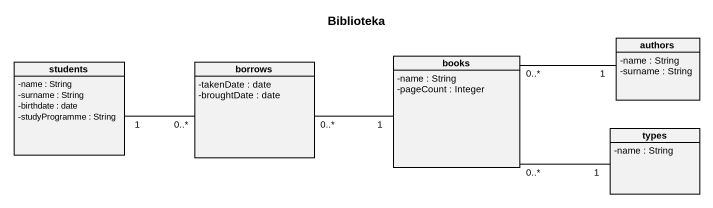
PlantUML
@startuml
title Biblioteka
hide circle
hide empty members
skinparam classAttributeIconSize 0
class authors {
  -name : String
  -surname : String
}
class students {
  -name : String
  -surname : String
  -birthdate : date
  -studyProgramme : String
}
class borrows {
  -takenDate : date
  -broughtDate : date
}
class books {
  -name : String
  -pageCount : Integer
}
class types {
  -name : String
}
borrows "0..*" -left- "1" students
borrows "0..*" -right- "1" books
books "0..*" -right- "1" authors
books "0..*" -right- "1" types
@enduml
